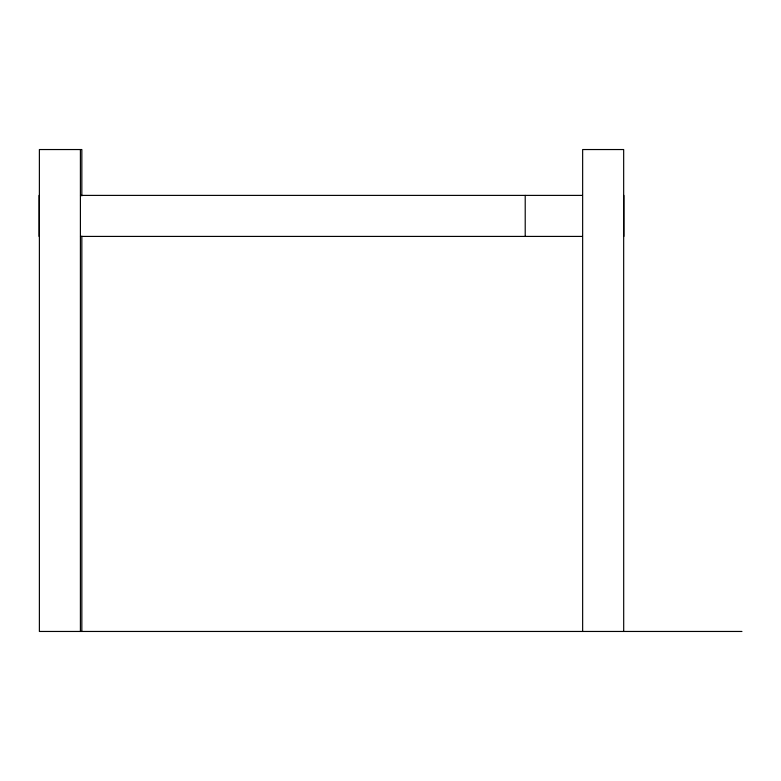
<?xml version="1.0" encoding="UTF-8"?>
<svg xmlns="http://www.w3.org/2000/svg" width="781" height="781" viewBox="0 0 781 781"><rect width="100%" height="100%" fill="white"/><g stroke="black" fill="none" stroke-linecap="round" stroke-linejoin="round"><path stroke-width="1.17" d="M80.482 195.396L582.46 195.396M80.482 236.418L582.46 236.418M741.95 631.458L39.382 631.458L39.382 149.542L81.839 149.542L81.839 195.904M623.873 195.396L623.873 236.418M623.697 631.458L623.668 149.542L582.646 149.542L582.646 631.458M525.213 195.396L525.213 236.418M81.839 236.165L81.839 631.458M80.404 149.542L80.404 631.458M39.05 195.396L39.05 236.418"/></g></svg>
